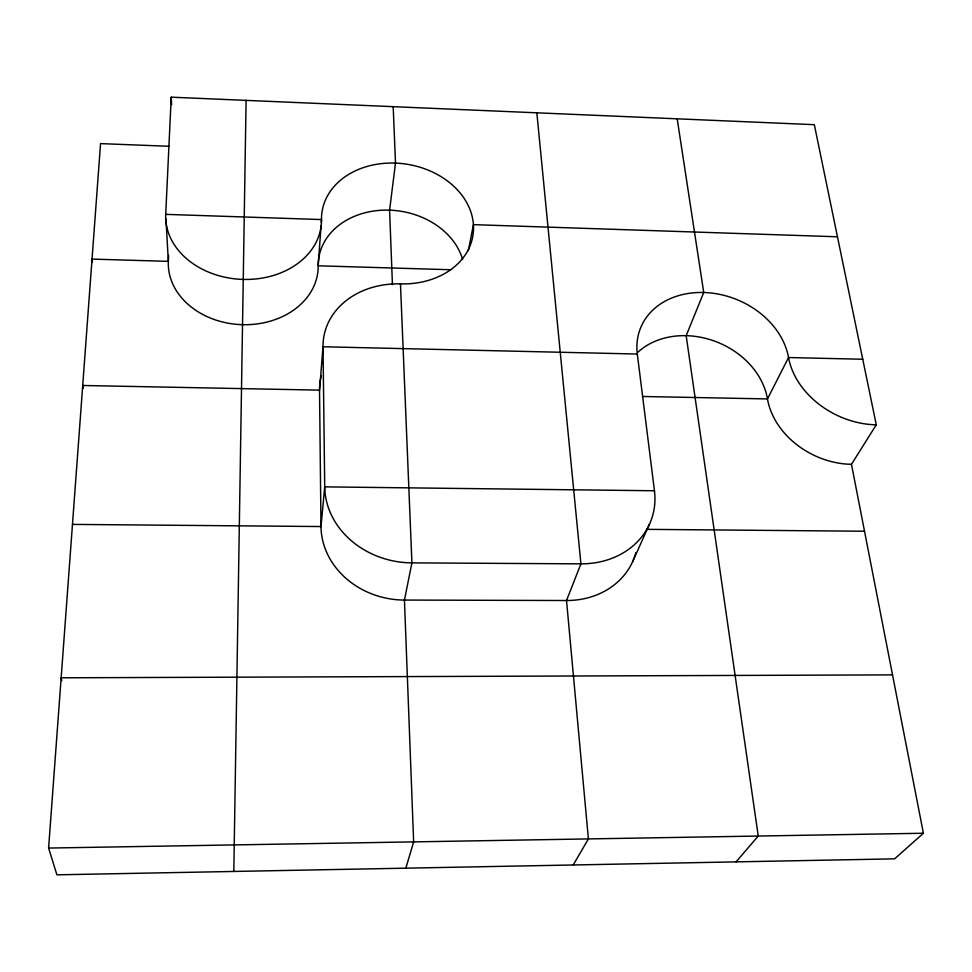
<?xml version="1.0" encoding="UTF-8"?>
<svg xmlns="http://www.w3.org/2000/svg" width="972" height="972" viewBox="0 0 972 972"><rect width="100%" height="100%" fill="white"/><g stroke="black" fill="none" stroke-linecap="round" stroke-linejoin="round"><path stroke-width="1.46" d="M246.098 100.383L233.815 871.447M168.606 255.32L168.338 261.359A74.99 59.754 2.9 0 0 242.222 324.672A74.99 59.754 2.9 0 0 318.196 265.806A73.52 58.794 8.7 0 1 382.543 210.195A73.52 58.794 8.7 0 1 462.623 259.451M635.882 552.546A79.558 68.927 19.9 0 1 566.518 600.514L404.437 600.064A80.494 70.81 9.9 0 1 320.991 526.545L319.533 390.137L323.02 346.761A79.983 65.926 9.3 0 1 400.464 283.897A76.387 59.997 8.9 0 0 473.51 226.209A76.387 59.997 8.9 0 0 396.029 163.126A76.387 59.997 8.9 0 0 321.489 219.599A77.967 61.029 3.4 0 1 242.514 279.401A77.967 61.029 3.4 0 1 165.714 214.362L171.23 97.176L814.329 124.683L876.282 424.825L851.472 464.3L923.4 833.247L894.605 858.847L56.911 874.824L48.6 848.058L100.553 143.613L168.994 146.274M321.064 225.54L318.196 265.806L450.887 269.742M321.27 222.552L321.489 219.563L165.714 214.362M468.334 250.667L473.425 224.641L837.475 236.791M405.846 868.166L413.647 841.874L404.437 600.064L411.921 562.873L400.464 283.885M632.638 561.609L649.575 524.005M573.201 864.971L588.4 838.921L566.518 600.502L580.916 563.845A82.924 70.798 19.5 0 0 654.46 490.763L637.304 354.039A78.295 62.402 21.9 0 1 703.266 292.487A78.295 62.402 21.9 0 1 788.547 357.538A78.064 60.264 26.1 0 0 876.282 424.825M736.059 861.872L758.245 836.042L686.171 335.668L703.728 292.499L677.192 118.815M48.6 848.058L923.4 833.247M892.527 674.884L61.163 677.8L61.795 680.631M72.475 524.394L320.991 526.545L324.721 486.863L323.02 346.761L637.304 354.039M646.538 529.351L864.521 531.234M654.46 490.763L324.721 486.863A83.944 72.815 10.1 0 0 411.921 562.873L580.916 563.845L536.836 112.813M642.492 396.479L767.467 398.933A75.087 59.037 26.6 0 0 851.472 464.3M862.747 359.251L788.547 357.538L767.467 398.933A75.294 61.054 22.2 0 0 714.213 340.99A75.294 61.054 22.2 0 0 637.802 352.314M83.142 388.411L82.717 385.483L319.533 390.137A76.849 64.383 9.1 0 1 321.258 375.97M92.389 262.027L92.036 259.099L168.338 261.359L165.969 218.907M171.23 97.176L171.582 104.648M393.186 106.677L395.507 163.102L389.59 210.159L392.433 284.614"/></g></svg>
